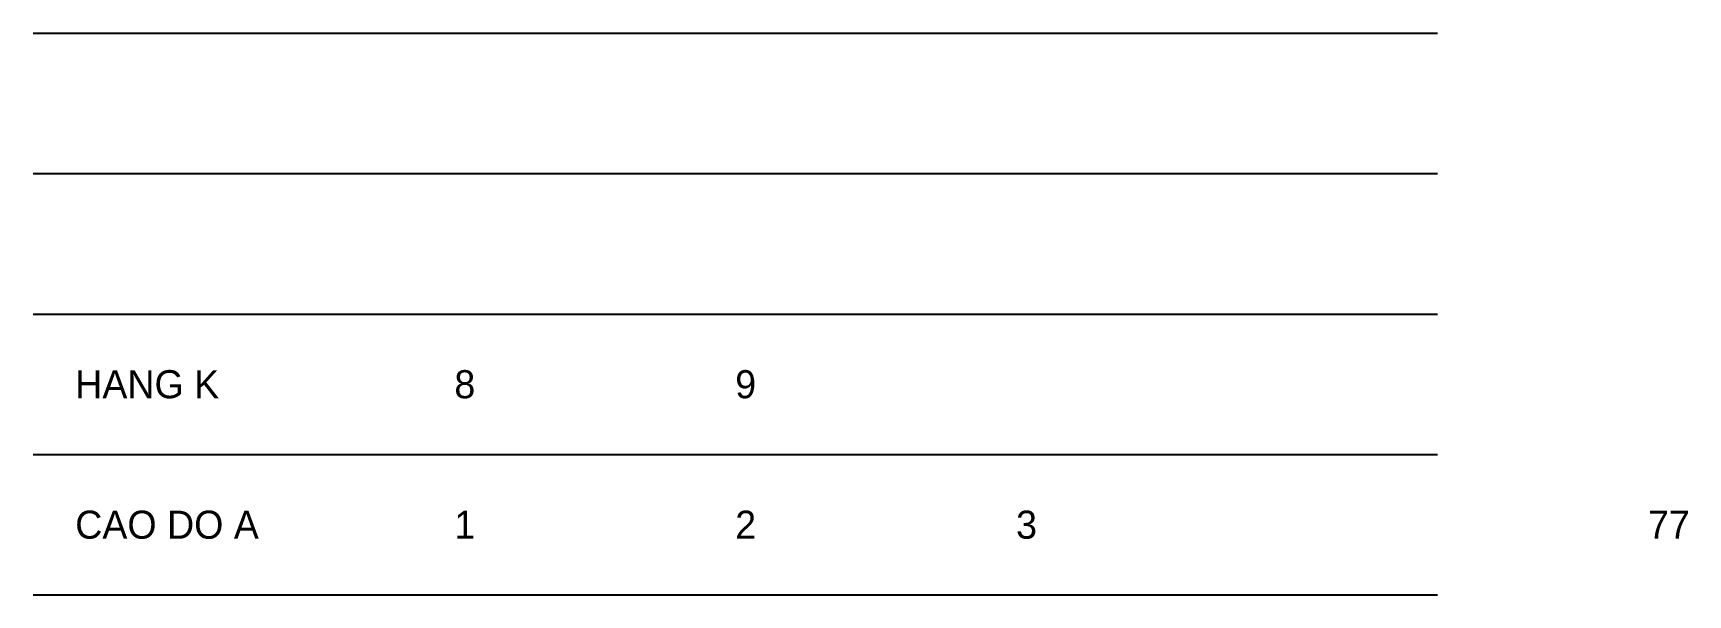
# Model space of a CAD drawing. Header units: metres. Extents: x 0 to 11.8, y 0 to 4.
import ezdxf

# ---------------------------------------------------------------- set-up
doc = ezdxf.new("R2010")
doc.units = ezdxf.units.M

msp = doc.modelspace()

# ---------------------------------------------------------------- linework, layer by layer
for p, q in [((0, 4), (10, 4)), ((0, 3), (10, 3)), ((0, 2), (10, 2)), ((0, 1), (10, 1)), ((0, 0), (10, 0))]:
    msp.add_line(p, q)

# ---------------------------------------------------------------- texts
for s, p in [('HANG K', (0.3, 1.4)), ('8', (3, 1.4)), ('9', (5, 1.4)), ('CAO DO A', (0.3, 0.4)), ('1', (3, 0.4)), ('2', (5, 0.4)), ('3', (7, 0.4)), ('77', (11.5, 0.4))]:
    msp.add_text(s, height=0.2).set_placement(p)

doc.saveas('drawing.dxf')
